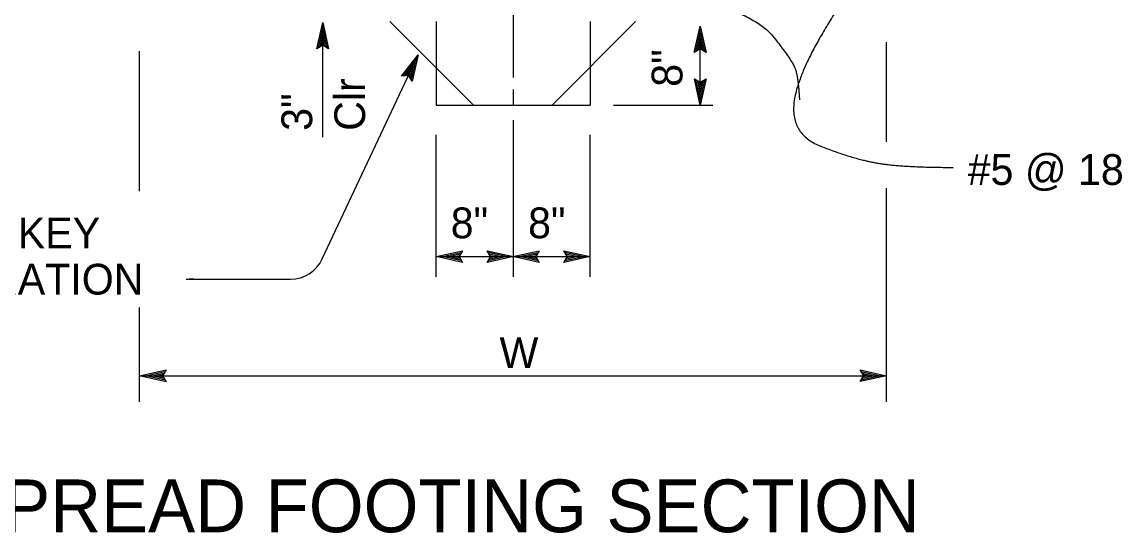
# Model space of a CAD drawing. Extents: x -894 to 866, y -476 to 714.
# Drawn here: x -738.4 to -488, y 198.6 to 314.8 of the extents above; entities that cross this region are included whole.
import ezdxf

# ---------------------------------------------------------------- set-up
doc = ezdxf.new("R2010")
doc.units = 0
doc.layers.add('60 Nongeo Data', color=7, linetype='Continuous')

msp = doc.modelspace()

# ---------------------------------------------------------------- linework, layer by layer
at = {"layer": '60 Nongeo Data'}
for p, q in [((-671.25, 308.68), (-669.91, 314.68)), ((-670.89, 308.9), (-669.91, 313.3)), ((-669.91, 288.59), (-669.91, 314.68)), ((-669.91, 314.68), (-669.91, 314.68)), ((-669.91, 314.68), (-668.58, 308.68)), ((-669.9, 313.29), (-668.94, 308.92)), ((-635.62, 295.87), (-654.62, 314.87)), ((-644.08, 314.87), (-644.08, 295.87)), ((-617.73, 295.87), (-598.73, 314.87)), ((-609.08, 314.87), (-609.08, 295.87)), ((-585.36, 307.86), (-584.02, 313.86)), ((-584.02, 295.87), (-584.02, 313.86)), ((-584.02, 313.86), (-584.02, 313.86)), ((-584.02, 313.86), (-582.69, 307.86)), ((-670.53, 309.13), (-669.91, 311.92)), ((-670.18, 309.31), (-669.91, 310.54)), ((-669.91, 311.92), (-669.28, 309.1)), ((-669.91, 310.54), (-669.64, 309.33)), ((-585.01, 308.08), (-584.02, 312.48)), ((-584.65, 308.31), (-584.02, 311.1)), ((-584.02, 312.47), (-583.05, 308.1)), ((-584.02, 311.1), (-583.4, 308.27)), ((-711.58, 299.01), (-711.58, 308.17)), ((-669.91, 309.48), (-671.25, 308.68)), ((-671.25, 308.68), (-671.25, 308.68)), ((-668.58, 308.68), (-669.91, 309.48)), ((-668.58, 308.68), (-668.58, 308.68)), ((-584.02, 308.66), (-585.36, 307.86)), ((-584.3, 308.49), (-584.03, 309.72)), ((-584.03, 309.72), (-583.76, 308.51)), ((-582.69, 307.86), (-584.02, 308.66)), ((-541.59, 287.49), (-541.59, 310.22)), ((-670.03, 260.88), (-648.22, 307.31)), ((-651.99, 302.45), (-648.22, 307.31)), ((-651.57, 302.49), (-648.81, 306.06)), ((-648.81, 306.05), (-649.79, 301.68)), ((-648.22, 307.31), (-649.57, 301.31)), ((-648.22, 307.31), (-648.22, 307.31)), ((-585.36, 307.86), (-585.36, 307.86)), ((-582.69, 307.86), (-582.69, 307.86)), ((-651.15, 302.55), (-649.4, 304.81)), ((-650.76, 302.56), (-649.99, 303.56)), ((-649.99, 303.56), (-650.26, 302.35)), ((-649.4, 304.81), (-650.03, 301.98)), ((-650.43, 302.6), (-651.99, 302.45)), ((-651.99, 302.45), (-651.99, 302.45)), ((-649.57, 301.31), (-650.43, 302.6)), ((-649.57, 301.31), (-649.57, 301.31)), ((-584.02, 295.87), (-585.35, 301.87)), ((-585.35, 301.87), (-585.35, 301.87)), ((-585.35, 301.87), (-584.02, 301.07)), ((-584.03, 297.26), (-584.99, 301.63)), ((-584.02, 298.63), (-584.65, 301.45)), ((-584.02, 300.01), (-584.29, 301.22)), ((-584.02, 301.07), (-582.68, 301.87)), ((-582.68, 301.87), (-584.02, 295.87)), ((-583.04, 301.65), (-584.02, 297.25)), ((-583.4, 301.42), (-584.02, 298.63)), ((-583.74, 301.24), (-584.02, 300.01)), ((-582.68, 301.87), (-582.68, 301.87)), ((-711.58, 276.28), (-711.58, 299.01)), ((-644.08, 295.87), (-609.08, 295.87)), ((-603.77, 295.87), (-581.12, 295.87)), ((-584.02, 295.87), (-584.02, 295.87)), ((-626.58, 292.44), (-626.58, 256.81)), ((-644.08, 256.81), (-644.08, 289.13)), ((-609.08, 256.81), (-609.08, 289.13)), ((-541.59, 228.35), (-541.59, 276.97)), ((-644.08, 261.41), (-638.08, 262.74)), ((-644.08, 261.41), (-609.08, 261.41)), ((-638.08, 260.07), (-644.08, 261.41)), ((-644.08, 261.41), (-644.08, 261.41)), ((-638.3, 260.42), (-642.7, 261.41)), ((-642.69, 261.41), (-638.32, 262.38)), ((-641.32, 261.41), (-638.5, 262.03)), ((-638.54, 260.78), (-641.32, 261.41)), ((-639.94, 261.4), (-638.73, 261.67)), ((-638.71, 261.13), (-639.94, 261.4)), ((-638.08, 262.74), (-638.88, 261.41)), ((-638.88, 261.41), (-638.08, 260.07)), ((-638.08, 262.74), (-638.08, 262.74)), ((-631.72, 261.41), (-632.52, 262.75)), ((-632.52, 262.75), (-632.52, 262.75)), ((-632.52, 262.75), (-626.52, 261.41)), ((-626.52, 261.41), (-632.52, 260.08)), ((-632.52, 260.08), (-631.72, 261.41)), ((-632.3, 262.4), (-627.9, 261.41)), ((-627.91, 261.41), (-632.28, 260.44)), ((-629.28, 261.41), (-632.11, 260.79)), ((-632.07, 262.04), (-629.28, 261.41)), ((-631.89, 261.69), (-630.66, 261.41)), ((-630.66, 261.41), (-631.87, 261.15)), ((-626.63, 261.41), (-620.63, 262.74)), ((-620.63, 260.07), (-626.63, 261.41)), ((-626.63, 261.41), (-626.63, 261.41)), ((-626.52, 261.41), (-626.52, 261.41)), ((-620.84, 260.42), (-625.25, 261.41)), ((-625.23, 261.41), (-620.86, 262.38)), ((-623.86, 261.41), (-621.04, 262.03)), ((-621.08, 260.78), (-623.86, 261.41)), ((-622.48, 261.4), (-621.27, 261.67)), ((-621.25, 261.13), (-622.48, 261.4)), ((-620.63, 262.74), (-621.43, 261.41)), ((-621.43, 261.41), (-620.63, 260.07)), ((-620.63, 262.74), (-620.63, 262.74)), ((-614.28, 261.41), (-615.08, 262.75)), ((-615.08, 262.75), (-615.08, 262.75)), ((-615.08, 262.75), (-609.08, 261.41)), ((-614.28, 261.41), (-615.08, 262.75)), ((-615.08, 262.75), (-615.08, 262.75)), ((-615.08, 262.75), (-609.08, 261.41)), ((-609.08, 261.41), (-615.08, 260.08)), ((-615.08, 260.08), (-614.28, 261.41)), ((-609.08, 261.41), (-615.08, 260.08)), ((-615.08, 260.08), (-614.28, 261.41)), ((-614.87, 262.39), (-610.46, 261.41)), ((-614.87, 262.39), (-610.46, 261.41)), ((-610.48, 261.4), (-614.85, 260.44)), ((-610.48, 261.4), (-614.85, 260.44)), ((-611.85, 261.41), (-614.67, 260.78)), ((-611.85, 261.41), (-614.67, 260.78)), ((-614.63, 262.03), (-611.85, 261.41)), ((-614.63, 262.03), (-611.85, 261.41)), ((-614.46, 261.69), (-613.23, 261.41)), ((-614.46, 261.69), (-613.23, 261.41)), ((-613.23, 261.41), (-614.44, 261.14)), ((-613.23, 261.41), (-614.44, 261.14)), ((-609.08, 261.41), (-609.08, 261.41)), ((-609.08, 261.41), (-609.08, 261.41)), ((-638.08, 260.07), (-638.08, 260.07)), ((-632.52, 260.08), (-632.52, 260.08)), ((-620.63, 260.07), (-620.63, 260.07)), ((-615.08, 260.08), (-615.08, 260.08)), ((-615.08, 260.08), (-615.08, 260.08)), ((-701.03, 256.28), (-677.27, 256.28)), ((-699.24, 256.28), (-700.31, 256.28)), ((-711.58, 228.35), (-711.58, 249.81)), ((-711.58, 234.31), (-705.58, 235.64)), ((-705.58, 235.64), (-706.38, 234.31)), ((-705.58, 235.64), (-705.58, 235.64)), ((-546.79, 234.31), (-547.59, 235.65)), ((-547.59, 235.65), (-547.59, 235.65)), ((-547.59, 235.65), (-541.59, 234.31)), ((-711.58, 234.31), (-541.59, 234.31)), ((-705.58, 232.97), (-711.58, 234.31)), ((-711.58, 234.31), (-711.58, 234.31)), ((-705.8, 233.33), (-710.2, 234.31)), ((-710.19, 234.32), (-705.82, 235.28)), ((-708.82, 234.31), (-706, 234.94)), ((-706.03, 233.69), (-708.82, 234.31)), ((-707.44, 234.31), (-706.23, 234.58)), ((-706.21, 234.03), (-707.44, 234.31)), ((-706.38, 234.31), (-705.58, 232.97)), ((-705.58, 232.97), (-705.58, 232.97)), ((-541.59, 234.31), (-547.59, 232.98)), ((-547.59, 232.98), (-546.79, 234.31)), ((-547.59, 232.98), (-547.59, 232.98)), ((-547.37, 235.3), (-542.97, 234.31)), ((-542.98, 234.31), (-547.35, 233.34)), ((-544.35, 234.31), (-547.17, 233.69)), ((-547.14, 234.94), (-544.35, 234.31)), ((-546.96, 234.59), (-545.73, 234.32)), ((-545.73, 234.32), (-546.94, 234.05)), ((-541.59, 234.31), (-541.59, 234.31))]:
    msp.add_line(p, q, dxfattribs=at)
for points in [[(-626.58, 320), (-626.58, 302.12)], [(-626.58, 299.44), (-626.58, 295.87)]]:
    msp.add_lwpolyline(points, dxfattribs=at)
msp.add_arc((-677.27, 264.28), 8, 270, 334.8396, dxfattribs=at)
for points in [[(-590.34, 321.53), (-572.13, 317.33), (-562.85, 305.81), (-561.68, 301.8), (-561.43, 297.06)], [(-550.88, 320.63), (-561.15, 305.37), (-563.92, 289.48), (-549.63, 283.76), (-538.29, 281.71), (-526.42, 281.71)]]:
    msp.add_open_spline(points, degree=2, dxfattribs=at)

# ---------------------------------------------------------------- texts
for s, p in [('8"', (-588.06, 300.04)), ('Clr', (-660.28, 290.02)), ('3"', (-672.32, 290.02))]:
    msp.add_text(s, height=7, rotation=90, dxfattribs=at).set_placement(p)
for s, height, p in [('#5 @ 18', 7, (-523.15, 277.72)), ('OPTIONAL KEY', 6.9999, (-789.24, 263.28)), ('8"', 7, (-640.8, 265.59)), ('8"', 7, (-623.19, 265.59)), ('CONFIGURATION', 6.9999, (-789.24, 252.78)), ('W', 7, (-629.68, 236.05)), ('SPREAD FOOTING SECTION', 11.9999, (-753.35, 198.72))]:
    msp.add_text(s, height=height, dxfattribs=at).set_placement(p)

doc.saveas('drawing.dxf')
